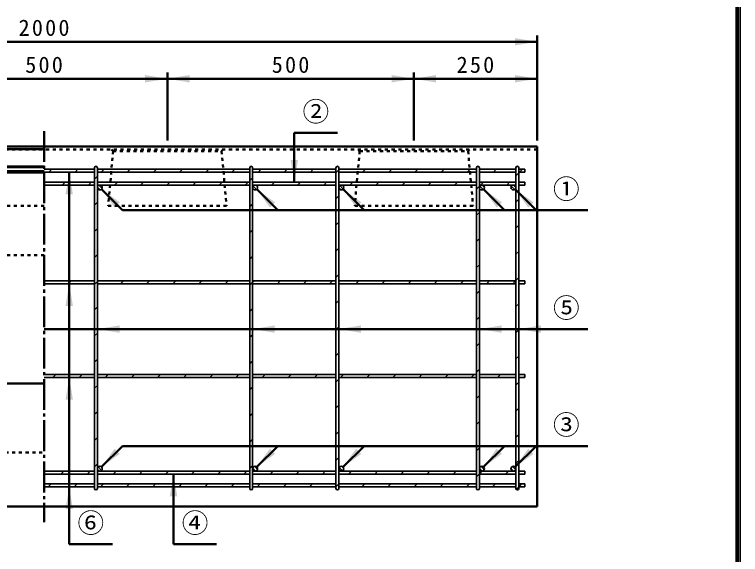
# Model space of a CAD drawing. Units: millimetres, scale not verified. Extents: x 100 to 4105, y 100 to 2870.
# Drawn here: x 2927 to 4105, y 901 to 1776 of the extents above; entities that cross this region are included whole.
import ezdxf
from ezdxf.enums import TextEntityAlignment as Align

# ---------------------------------------------------------------- set-up
doc = ezdxf.new("R2010")
doc.units = ezdxf.units.MM
doc.header["$LTSCALE"] = 5
doc.linetypes.add('USER1', pattern=[2.2, 1, -1.2])
doc.linetypes.add('USER2', pattern=[13.4, 10, -1.2, 1, -1.2])
doc.layers.add('V-nasSTD', color=7, linetype='Continuous', lineweight=50)
doc.styles.add('ＭＳ ゴシック', font='')
doc.styles.get('ＭＳ ゴシック').set_extended_font_data('MS Gothic')

msp = doc.modelspace()

# ---------------------------------------------------------------- hatches: boundary and pattern name
at = {"layer": 'V-nasSTD'}
for points in [[(3738.975, 1726.142), (3774.975, 1732.142), (3738.975, 1738.142)], [(3138.975, 1666.142), (3174.975, 1672.142), (3138.975, 1678.142)], [(3210.975, 1678.142), (3174.975, 1672.142), (3210.975, 1666.142)], [(3538.975, 1666.142), (3574.975, 1672.142), (3538.975, 1678.142)], [(3610.975, 1678.142), (3574.975, 1672.142), (3610.975, 1666.142)], [(3738.975, 1666.142), (3774.975, 1672.142), (3738.975, 1678.142)], [(3386.975, 1540.524), (3380.975, 1504.524), (3374.975, 1540.524)], [(3021.775, 1484.524), (3015.775, 1520.524), (3009.775, 1484.524)], [(3089.416, 1463.197), (3068.203, 1492.895), (3097.902, 1471.682)], [(3341.416, 1463.197), (3320.203, 1492.895), (3349.902, 1471.682)], [(3481.416, 1463.197), (3460.203, 1492.895), (3489.902, 1471.682)], [(3709.416, 1463.197), (3688.203, 1492.895), (3717.902, 1471.682)], [(3760.616, 1463.197), (3739.403, 1492.895), (3769.102, 1471.682)], [(3021.775, 1303.724), (3015.775, 1339.724), (3009.775, 1303.724)], [(3097.375, 1272.124), (3061.375, 1266.124), (3097.375, 1260.124)], [(3349.375, 1272.124), (3313.375, 1266.124), (3349.375, 1260.124)], [(3489.375, 1272.124), (3453.375, 1266.124), (3489.375, 1260.124)], [(3717.375, 1272.124), (3681.375, 1266.124), (3717.375, 1260.124)], [(3781.375, 1272.124), (3745.375, 1266.124), (3781.375, 1260.124)], [(3021.775, 1151.724), (3015.775, 1187.724), (3009.775, 1151.724)], [(3089.416, 1072.25), (3068.203, 1042.552), (3097.902, 1063.765)], [(3341.416, 1072.25), (3320.203, 1042.552), (3349.902, 1063.765)], [(3481.416, 1072.25), (3460.203, 1042.552), (3489.902, 1063.765)], [(3709.416, 1072.25), (3688.203, 1042.552), (3717.902, 1063.765)], [(3760.616, 1072.25), (3739.403, 1042.552), (3769.102, 1063.765)], [(3190.975, 994.924), (3184.975, 1030.924), (3178.975, 994.924)], [(3021.775, 974.124), (3015.775, 1010.124), (3009.775, 974.124)]]:
    msp.add_hatch(color=256, dxfattribs=at).paths.add_polyline_path(points)

# ---------------------------------------------------------------- linework, layer by layer
at = {"layer": 'V-nasSTD', "lineweight": 100}
msp.add_line((4100, 105), (4100, 2865), dxfattribs=at)
at = {"layer": 'V-nasSTD'}
for p, q in [((2174.975, 1732.142), (3774.975, 1732.142)), ((3774.975, 1572.142), (3774.975, 1742.142)), ((3174.975, 1572.142), (3174.975, 1682.142)), ((3574.975, 1572.142), (3574.975, 1682.142)), ((2774.975, 1672.142), (3174.975, 1672.142)), ((3174.975, 1672.142), (3574.975, 1672.142)), ((3574.975, 1672.142), (3774.975, 1672.142)), ((3380.975, 1584.542), (3450.975, 1584.542)), ((3380.975, 1584.506), (3380.975, 1504.524)), ((3774.975, 1562.142), (2174.975, 1562.142)), ((2174.975, 1558.142), (2974.975, 1558.142)), ((3774.975, 978.142), (3774.975, 1562.142)), ((2174.975, 1529.742), (2974.975, 1529.742)), ((2174.975, 1528.542), (2974.975, 1528.542)), ((2174.975, 1522.142), (2974.975, 1522.142)), ((2174.975, 1520.142), (2974.975, 1520.142)), ((3015.775, 917.324), (3015.775, 1520.524)), ((3102.144, 1458.954), (3068.203, 1492.895)), ((3354.144, 1458.954), (3320.203, 1492.895)), ((3494.144, 1458.954), (3460.203, 1492.895)), ((3722.144, 1458.954), (3688.203, 1492.895)), ((3773.344, 1458.954), (3739.403, 1492.895)), ((3857.375, 1458.954), (3102.144, 1458.954)), ((3857.375, 1266.124), (2974.975, 1266.124)), ((2270.975, 1178.142), (2974.975, 1178.142)), ((3102.144, 1076.493), (3068.203, 1042.552)), ((3857.375, 1076.493), (3102.144, 1076.493)), ((3354.144, 1076.493), (3320.203, 1042.552)), ((3494.144, 1076.493), (3460.203, 1042.552)), ((3722.144, 1076.493), (3688.203, 1042.552)), ((3773.344, 1076.493), (3739.403, 1042.552)), ((3184.975, 917.324), (3184.975, 1030.924)), ((2174.975, 978.142), (3774.975, 978.142)), ((3015.775, 917.324), (3085.775, 917.324)), ((3184.975, 917.324), (3254.975, 917.324))]:
    msp.add_line(p, q, dxfattribs=at)
at = {"layer": 'V-nasSTD', "linetype": 'USER2'}
msp.add_line((2974.975, 1587.142), (2974.975, 953.142), dxfattribs=at)
at = {"layer": 'V-nasSTD', "linetype": 'USER1'}
for p, q in [((3774.975, 1557.342), (2174.975, 1557.342)), ((3086.975, 1554.942), (3084.575, 1557.342)), ((3262.975, 1554.942), (3265.375, 1557.342)), ((3486.975, 1554.942), (3484.575, 1557.342)), ((3662.975, 1554.942), (3665.375, 1557.342)), ((3086.975, 1554.942), (3078.975, 1466.142)), ((3086.975, 1554.942), (3262.975, 1554.942)), ((3262.975, 1554.942), (3270.975, 1466.142)), ((3486.975, 1554.942), (3478.975, 1466.142)), ((3486.975, 1554.942), (3662.975, 1554.942)), ((3662.975, 1554.942), (3670.975, 1466.142)), ((2974.975, 1466.142), (2174.975, 1466.142)), ((3078.975, 1466.142), (3270.975, 1466.142)), ((3478.975, 1466.142), (3670.975, 1466.142)), ((2974.975, 1386.142), (2174.975, 1386.142)), ((2174.975, 1066.142), (2974.975, 1066.142))]:
    msp.add_line(p, q, dxfattribs=at)
at = {"layer": 'V-nasSTD', "lineweight": 35}
for p, q in [((2974.975, 1525.324), (3056.575, 1525.324)), ((2974.975, 1520.524), (3056.575, 1520.524)), ((2982.763, 1520.524), (2987.563, 1525.324)), ((3025.189, 1520.524), (3029.989, 1525.324)), ((3056.575, 1527.724), (3056.575, 1007.724)), ((3061.375, 1527.724), (3061.375, 1007.724)), ((3061.375, 1525.324), (3308.575, 1525.324)), ((3061.375, 1520.524), (3308.575, 1520.524)), ((3072.416, 1525.324), (3067.616, 1520.524)), ((3110.042, 1520.524), (3114.842, 1525.324)), ((3152.468, 1520.524), (3157.268, 1525.324)), ((3194.895, 1520.524), (3199.695, 1525.324)), ((3237.321, 1520.524), (3242.121, 1525.324)), ((3279.748, 1520.524), (3284.548, 1525.324)), ((3308.575, 1527.724), (3308.575, 1007.724)), ((3313.375, 1527.724), (3313.375, 1007.724)), ((3313.375, 1525.324), (3448.575, 1525.324)), ((3313.375, 1520.524), (3448.575, 1520.524)), ((3322.174, 1520.524), (3326.974, 1525.324)), ((3364.6, 1520.524), (3369.4, 1525.324)), ((3407.027, 1520.524), (3411.827, 1525.324)), ((3448.575, 1527.724), (3448.575, 1007.724)), ((3453.375, 1524.445), (3448.575, 1519.645)), ((3453.375, 1527.724), (3453.375, 1007.724)), ((3453.375, 1525.324), (3676.575, 1525.324)), ((3454.253, 1525.324), (3453.375, 1524.445)), ((3453.375, 1520.524), (3676.575, 1520.524)), ((3496.68, 1525.324), (3491.88, 1520.524)), ((3534.306, 1520.524), (3539.106, 1525.324)), ((3576.733, 1520.524), (3581.533, 1525.324)), ((3619.159, 1520.524), (3623.959, 1525.324)), ((3661.585, 1520.524), (3665.842, 1524.78)), ((3666.385, 1525.324), (3665.842, 1524.78)), ((3676.575, 1527.724), (3676.575, 1007.724)), ((3681.375, 1527.724), (3681.375, 1007.724)), ((3681.375, 1525.324), (3740.575, 1525.324)), ((3681.375, 1520.524), (3740.575, 1520.524)), ((3704.012, 1520.524), (3708.812, 1525.324)), ((3740.575, 1527.724), (3740.575, 1007.724)), ((3745.375, 1527.724), (3745.375, 1007.724)), ((3745.375, 1525.324), (3754.975, 1525.324)), ((3745.375, 1520.524), (3754.975, 1520.524)), ((3751.238, 1525.324), (3746.438, 1520.524)), ((3754.975, 1525.324), (3754.975, 1520.524)), ((3061.375, 1514.283), (3056.575, 1509.483)), ((3313.375, 1511.724), (3308.575, 1506.924)), ((3745.375, 1519.46), (3740.575, 1514.66)), ((2974.975, 1504.524), (3056.575, 1504.524)), ((2974.975, 1499.724), (3056.575, 1499.724)), ((3004.389, 1499.724), (3009.189, 1504.524)), ((3046.816, 1499.724), (3051.616, 1504.524)), ((3061.375, 1504.524), (3308.575, 1504.524)), ((3061.375, 1499.724), (3308.575, 1499.724)), ((3061.415, 1496.29), (3065.942, 1491.764)), ((3063.915, 1499.448), (3069.099, 1494.264)), ((3094.042, 1504.524), (3089.242, 1499.724)), ((3131.668, 1499.724), (3136.468, 1504.524)), ((3174.095, 1499.724), (3178.895, 1504.524)), ((3216.521, 1499.724), (3221.321, 1504.524)), ((3258.948, 1499.724), (3263.748, 1504.524)), ((3301.374, 1499.724), (3306.174, 1504.524)), ((3313.375, 1504.524), (3448.575, 1504.524)), ((3313.375, 1499.724), (3448.575, 1499.724)), ((3314.16, 1498.104), (3319.755, 1492.509)), ((3318.308, 1499.613), (3321.264, 1496.656)), ((3343.8, 1499.724), (3348.6, 1504.524)), ((3386.227, 1499.724), (3391.027, 1504.524)), ((3428.653, 1499.724), (3433.453, 1504.524)), ((3453.375, 1504.524), (3676.575, 1504.524)), ((3453.375, 1499.724), (3676.575, 1499.724)), ((3454.855, 1498.83), (3460.482, 1493.204)), ((3471.08, 1499.724), (3475.88, 1504.524)), ((3513.506, 1499.724), (3518.306, 1504.524)), ((3555.933, 1499.724), (3560.733, 1504.524)), ((3598.359, 1499.724), (3603.159, 1504.524)), ((3640.785, 1499.724), (3645.585, 1504.524)), ((3681.375, 1497.887), (3676.575, 1493.087)), ((3681.375, 1504.524), (3740.575, 1504.524)), ((3681.375, 1499.724), (3740.575, 1499.724)), ((3682.035, 1497.925), (3687.576, 1492.384)), ((3688.012, 1504.524), (3683.212, 1499.724)), ((3685.932, 1499.685), (3689.336, 1496.281)), ((3725.638, 1499.724), (3730.438, 1504.524)), ((3733.124, 1497.747), (3738.598, 1492.273)), ((3736.812, 1499.717), (3740.568, 1495.96)), ((3745.375, 1504.524), (3754.975, 1504.524)), ((3745.375, 1499.724), (3754.975, 1499.724)), ((3754.975, 1504.524), (3754.975, 1499.724)), ((3453.585, 1494.443), (3456.095, 1491.934)), ((3453.375, 1482.019), (3448.575, 1477.219)), ((3745.375, 1477.034), (3740.575, 1472.234)), ((3061.375, 1471.856), (3056.575, 1467.056)), ((3313.375, 1469.298), (3308.575, 1464.498)), ((3681.375, 1455.46), (3676.575, 1450.66)), ((3453.375, 1439.592), (3448.575, 1434.792)), ((3061.375, 1429.43), (3056.575, 1424.63)), ((3313.375, 1426.871), (3308.575, 1422.071)), ((3745.375, 1434.607), (3740.575, 1429.807)), ((3681.375, 1413.034), (3676.575, 1408.234)), ((3453.375, 1397.166), (3448.575, 1392.366)), ((3745.375, 1392.181), (3740.575, 1387.381)), ((3061.375, 1387.003), (3056.575, 1382.203)), ((3313.375, 1384.445), (3308.575, 1379.645)), ((3681.375, 1370.607), (3676.575, 1365.807)), ((3453.375, 1354.739), (3448.575, 1349.939)), ((2974.975, 1344.524), (3056.575, 1344.524)), ((3014.098, 1339.724), (3018.898, 1344.524)), ((3061.375, 1343.438), (3056.575, 1338.638)), ((3061.375, 1344.524), (3308.575, 1344.524)), ((3098.951, 1339.724), (3103.751, 1344.524)), ((3141.377, 1339.724), (3146.177, 1344.524)), ((3183.803, 1339.724), (3188.603, 1344.524)), ((3226.23, 1339.724), (3231.03, 1344.524)), ((3268.656, 1339.724), (3273.456, 1344.524)), ((3313.375, 1344.524), (3448.575, 1344.524)), ((3315.883, 1344.524), (3313.375, 1342.016)), ((3353.509, 1339.724), (3358.309, 1344.524)), ((3395.936, 1339.724), (3400.736, 1344.524)), ((3438.362, 1339.724), (3443.162, 1344.524)), ((3453.375, 1344.524), (3676.575, 1344.524)), ((3480.788, 1339.724), (3485.588, 1344.524)), ((3523.215, 1339.724), (3528.015, 1344.524)), ((3565.641, 1339.724), (3570.441, 1344.524)), ((3608.068, 1339.724), (3612.868, 1344.524)), ((3650.494, 1339.724), (3655.294, 1344.524)), ((3681.375, 1344.524), (3740.575, 1344.524)), ((3692.92, 1339.724), (3697.72, 1344.524)), ((3735.347, 1339.724), (3740.147, 1344.524)), ((3745.375, 1349.755), (3740.575, 1344.955)), ((3745.375, 1344.524), (3754.975, 1344.524)), ((3754.975, 1344.524), (3754.975, 1339.724)), ((2974.975, 1339.724), (3056.575, 1339.724)), ((3056.524, 1339.724), (3056.575, 1339.774)), ((3061.375, 1339.724), (3308.575, 1339.724)), ((3313.375, 1342.019), (3308.575, 1337.219)), ((3313.375, 1339.724), (3448.575, 1339.724)), ((3453.375, 1339.724), (3676.575, 1339.724)), ((3681.375, 1339.724), (3740.575, 1339.724)), ((3745.375, 1339.724), (3754.975, 1339.724)), ((3681.375, 1328.181), (3676.575, 1323.381)), ((3453.375, 1312.313), (3448.575, 1307.513)), ((3061.375, 1302.151), (3056.575, 1297.351)), ((3313.375, 1299.592), (3308.575, 1294.792)), ((3745.375, 1307.328), (3740.575, 1302.528)), ((3681.375, 1285.755), (3676.575, 1280.955)), ((3453.375, 1269.887), (3448.575, 1265.087)), ((3745.375, 1264.902), (3740.575, 1260.102)), ((3061.375, 1259.724), (3056.575, 1254.924)), ((3313.375, 1257.166), (3308.575, 1252.366)), ((3681.375, 1243.328), (3676.575, 1238.528)), ((3453.375, 1227.46), (3448.575, 1222.66)), ((3061.375, 1217.298), (3056.575, 1212.498)), ((3313.375, 1214.739), (3308.575, 1209.939)), ((3745.375, 1222.475), (3740.575, 1217.675)), ((2974.975, 1192.524), (3056.575, 1192.524)), ((2989.374, 1187.724), (2994.174, 1192.524)), ((3031.8, 1187.724), (3036.6, 1192.524)), ((3061.375, 1192.524), (3308.575, 1192.524)), ((3074.227, 1187.724), (3079.027, 1192.524)), ((3116.653, 1187.724), (3121.453, 1192.524)), ((3159.08, 1187.724), (3163.88, 1192.524)), ((3201.506, 1187.724), (3206.306, 1192.524)), ((3243.933, 1187.724), (3248.733, 1192.524)), ((3286.359, 1187.724), (3291.159, 1192.524)), ((3313.375, 1192.524), (3448.575, 1192.524)), ((3328.785, 1187.724), (3333.585, 1192.524)), ((3371.212, 1187.724), (3376.012, 1192.524)), ((3413.638, 1187.724), (3418.438, 1192.524)), ((3453.375, 1192.524), (3676.575, 1192.524)), ((3460.865, 1192.524), (3456.065, 1187.724)), ((3498.491, 1187.724), (3503.291, 1192.524)), ((3540.917, 1187.724), (3545.717, 1192.524)), ((3583.344, 1187.724), (3588.144, 1192.524)), ((3625.77, 1187.724), (3630.57, 1192.524)), ((3668.197, 1187.724), (3672.997, 1192.524)), ((3681.375, 1200.902), (3676.575, 1196.102)), ((3681.375, 1192.524), (3740.575, 1192.524)), ((3710.623, 1187.724), (3715.423, 1192.524)), ((3745.375, 1192.524), (3754.975, 1192.524)), ((3754.975, 1192.524), (3754.975, 1187.724)), ((2974.975, 1187.724), (3056.575, 1187.724)), ((3061.375, 1187.724), (3308.575, 1187.724)), ((3313.375, 1187.724), (3448.575, 1187.724)), ((3453.375, 1185.034), (3448.575, 1180.234)), ((3453.375, 1187.724), (3676.575, 1187.724)), ((3681.375, 1187.724), (3740.575, 1187.724)), ((3740.575, 1175.249), (3745.375, 1180.049)), ((3745.375, 1187.724), (3754.975, 1187.724)), ((3753.049, 1187.724), (3754.975, 1189.649)), ((3061.375, 1174.871), (3056.575, 1170.071)), ((3313.375, 1172.313), (3308.575, 1167.513)), ((3676.575, 1153.675), (3681.375, 1158.475)), ((3061.375, 1132.445), (3056.575, 1127.645)), ((3453.375, 1142.607), (3448.575, 1137.807)), ((3740.575, 1132.823), (3745.375, 1137.623)), ((3313.375, 1129.887), (3308.575, 1125.087)), ((3676.575, 1111.249), (3681.375, 1116.049)), ((3453.375, 1100.181), (3448.575, 1095.381)), ((3061.375, 1090.019), (3056.575, 1085.219)), ((3313.375, 1087.46), (3308.575, 1082.66)), ((3740.575, 1090.396), (3745.375, 1095.196)), ((3676.575, 1068.823), (3681.375, 1073.623)), ((3453.375, 1057.755), (3448.575, 1052.955)), ((3740.575, 1047.97), (3745.375, 1052.77)), ((3061.375, 1047.592), (3056.575, 1042.792)), ((3062.168, 1037.332), (3062.983, 1036.517)), ((3062.576, 1042.581), (3068.233, 1036.925)), ((3313.375, 1045.034), (3308.575, 1040.234)), ((3313.47, 1040.589), (3318.241, 1035.818)), ((3316.176, 1043.54), (3321.191, 1038.525)), ((3453.856, 1041.625), (3459.276, 1036.204)), ((3457.414, 1043.723), (3461.375, 1039.763)), ((3681.422, 1040.333), (3685.984, 1035.77)), ((3683.95, 1043.461), (3689.112, 1038.299)), ((3732.59, 1040.076), (3736.927, 1035.739)), ((3734.946, 1043.377), (3740.228, 1038.095)), ((2974.975, 1035.724), (3056.575, 1035.724)), ((2974.975, 1030.924), (3056.575, 1030.924)), ((3002.28, 1030.924), (3007.08, 1035.724)), ((3044.706, 1030.924), (3049.506, 1035.724)), ((3061.375, 1035.724), (3308.575, 1035.724)), ((3061.375, 1030.924), (3308.575, 1030.924)), ((3087.133, 1030.924), (3091.933, 1035.724)), ((3129.559, 1030.924), (3134.359, 1035.724)), ((3171.985, 1030.924), (3176.785, 1035.724)), ((3214.412, 1030.924), (3219.212, 1035.724)), ((3256.838, 1030.924), (3261.638, 1035.724)), ((3299.265, 1030.924), (3304.065, 1035.724)), ((3313.375, 1035.724), (3448.575, 1035.724)), ((3313.375, 1030.924), (3448.575, 1030.924)), ((3346.491, 1035.724), (3341.691, 1030.924)), ((3384.117, 1030.924), (3388.917, 1035.724)), ((3426.544, 1030.924), (3431.344, 1035.724)), ((3453.375, 1035.724), (3676.575, 1035.724)), ((3453.375, 1030.924), (3676.575, 1030.924)), ((3468.97, 1030.924), (3473.77, 1035.724)), ((3511.397, 1030.924), (3516.197, 1035.724)), ((3553.823, 1030.924), (3558.623, 1035.724)), ((3596.249, 1030.924), (3601.049, 1035.724)), ((3638.676, 1030.924), (3643.476, 1035.724)), ((3676.575, 1026.396), (3681.375, 1031.196)), ((3681.375, 1035.724), (3740.575, 1035.724)), ((3681.375, 1031.196), (3685.902, 1035.724)), ((3681.375, 1030.924), (3740.575, 1030.924)), ((3723.529, 1030.924), (3728.329, 1035.724)), ((3745.375, 1035.724), (3754.975, 1035.724)), ((3745.375, 1030.924), (3754.975, 1030.924)), ((3754.975, 1035.724), (3754.975, 1030.924)), ((2974.975, 1014.924), (3056.575, 1014.924)), ((2981.48, 1010.124), (2986.28, 1014.924)), ((3023.906, 1010.124), (3028.706, 1014.924)), ((3061.375, 1014.924), (3308.575, 1014.924)), ((3071.133, 1014.924), (3066.333, 1010.124)), ((3108.759, 1010.124), (3113.559, 1014.924)), ((3151.185, 1010.124), (3155.985, 1014.924)), ((3193.612, 1010.124), (3198.412, 1014.924)), ((3236.038, 1010.124), (3240.838, 1014.924)), ((3278.465, 1010.124), (3283.265, 1014.924)), ((3313.375, 1014.924), (3448.575, 1014.924)), ((3325.691, 1014.924), (3320.891, 1010.124)), ((3363.317, 1010.124), (3368.117, 1014.924)), ((3405.744, 1010.124), (3410.544, 1014.924)), ((3448.575, 1010.528), (3453.375, 1015.328)), ((3453.375, 1014.924), (3676.575, 1014.924)), ((3490.597, 1010.124), (3495.397, 1014.924)), ((3533.023, 1010.124), (3537.823, 1014.924)), ((3575.449, 1010.124), (3580.249, 1014.924)), ((3617.876, 1010.124), (3622.676, 1014.924)), ((3660.302, 1010.124), (3665.102, 1014.924)), ((3681.375, 1014.924), (3740.575, 1014.924)), ((3702.729, 1010.124), (3707.529, 1014.924)), ((3745.375, 1014.924), (3754.975, 1014.924)), ((3745.375, 1010.343), (3749.955, 1014.924)), ((3754.975, 1014.924), (3754.975, 1010.124)), ((2974.975, 1010.124), (3056.575, 1010.124)), ((3061.375, 1010.124), (3308.575, 1010.124)), ((3313.375, 1010.124), (3448.575, 1010.124)), ((3448.17, 1010.124), (3448.575, 1010.528)), ((3453.375, 1010.124), (3676.575, 1010.124)), ((3681.375, 1010.124), (3740.575, 1010.124)), ((3741.171, 1006.14), (3745.375, 1010.343)), ((3745.375, 1010.124), (3754.975, 1010.124))]:
    msp.add_line(p, q, dxfattribs=at)
at = {"layer": 'V-nasSTD', "lineweight": 13}
msp.add_lwpolyline([(100, 100), (100, 2870), (4105, 2870), (4105, 100)], close=True, dxfattribs=at)
at = {"layer": 'V-nasSTD', "lineweight": 35}
for centre in [(3065.375, 1495.724), (3317.375, 1495.724), (3457.375, 1495.724), (3685.375, 1495.724), (3736.575, 1495.724), (3065.375, 1039.724), (3317.375, 1039.724), (3457.375, 1039.724), (3685.375, 1039.724), (3736.575, 1039.724)]:
    msp.add_circle(centre, 4, dxfattribs=at)
for centre, radius, start, end in [((3058.975, 1527.724), 2.4, 0, 180), ((3310.975, 1527.724), 2.4, 0, 180), ((3450.975, 1527.724), 2.4, 0, 180), ((3678.975, 1527.724), 2.4, 0, 180), ((3742.975, 1527.724), 2.4, 0, 180), ((3065.375, 1495.724), 4, 180, 90), ((3065.375, 1495.724), 4, 90, 180), ((3317.375, 1495.724), 4, 90, 180), ((3317.375, 1495.724), 4, 180, 90), ((3457.375, 1495.724), 4, 90, 180), ((3457.375, 1495.724), 4, 180, 90), ((3685.375, 1495.724), 4, 180, 90), ((3685.375, 1495.724), 4, 151.59691, 180), ((3685.375, 1495.724), 4, 118.40309, 151.59691), ((3685.375, 1495.724), 4, 90, 118.40309), ((3736.575, 1495.724), 4, 90, 0), ((3736.575, 1495.724), 4, 0, 90), ((3065.375, 1039.724), 4, 270, 180), ((3065.375, 1039.724), 4, 180, 270), ((3317.375, 1039.724), 4, 270, 180), ((3317.375, 1039.724), 4, 180, 270), ((3457.375, 1039.724), 4, 270, 180), ((3457.375, 1039.724), 4, 180, 270), ((3685.375, 1039.724), 4, 270, 180), ((3685.375, 1039.724), 4, 180, 270), ((3736.575, 1039.724), 4, 0, 270), ((3736.575, 1039.724), 4, 270, 0), ((3058.975, 1007.724), 2.4, 180, 0), ((3310.975, 1007.724), 2.4, 180, 0), ((3450.975, 1007.724), 2.4, 180, 0), ((3678.975, 1007.724), 2.4, 180, 0), ((3742.975, 1007.724), 2.4, 180, 0)]:
    msp.add_arc(centre, radius, start, end, dxfattribs=at)

# ---------------------------------------------------------------- texts
at = {"layer": 'V-nasSTD', "style": 'ＭＳ ゴシック'}
for s, p in [('②', (3394.375, 1634.742)), ('①', (3800.775, 1509.154)), ('⑤', (3800.775, 1316.324)), ('③', (3800.775, 1126.693)), ('⑥', (3029.175, 967.524)), ('④', (3198.375, 967.524))]:
    msp.add_text(s, height=31.67, dxfattribs=at).set_placement(p, align=Align.TOP_LEFT)
at = {"layer": 'V-nasSTD', "char_height": 26.39, "attachment_point": 1, "style": 'ＭＳ ゴシック'}
for s, insert in [('\\T1.2;2000', (2933.575, 1768.142)), ('\\T1.2;500', (2944.375, 1708.142)), ('\\T1.2;500', (3344.375, 1708.142)), ('\\T1.2;250', (3644.375, 1708.142))]:
    msp.add_mtext(s, dxfattribs=dict(at, insert=insert))

doc.saveas('drawing.dxf')
